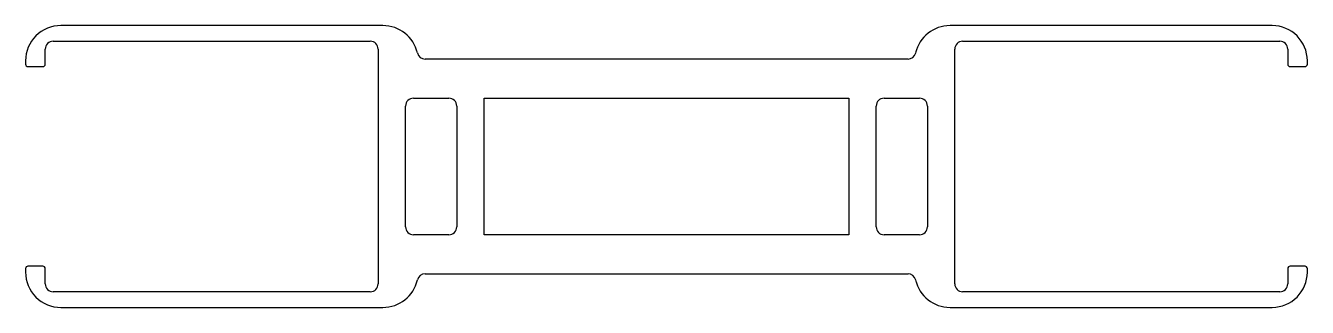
# Model space of a CAD drawing. Extents: x 1815 to 1979, y 970 to 1006.
import ezdxf

# ---------------------------------------------------------------- set-up
doc = ezdxf.new("R2010")
doc.units = 0
doc.layers.get('0').update_dxf_attribs({"linetype": 'CONTINUOUS'})

msp = doc.modelspace()

# ---------------------------------------------------------------- linework, layer by layer
for p, q in [((1860.84, 1005.9), (1819.76, 1005.9)), ((1974.26, 1005.9), (1933.18, 1005.9)), ((1818.76, 1003.9), (1859.23, 1003.9)), ((1934.79, 1003.9), (1975.26, 1003.9)), ((1817.76, 1000.95), (1817.76, 1002.9)), ((1860.23, 1002.9), (1860.23, 972.9)), ((1933.79, 972.9), (1933.79, 1002.9)), ((1976.26, 1002.9), (1976.26, 1000.95)), ((1815.26, 1001.4), (1815.26, 1000.95)), ((1815.56, 1000.65), (1817.46, 1000.65)), ((1927.82, 1001.62), (1866.21, 1001.62)), ((1976.56, 1000.65), (1978.46, 1000.65)), ((1978.76, 1000.95), (1978.76, 1001.4)), ((1864.73, 996.62), (1869.26, 996.62)), ((1873.76, 979.18), (1873.76, 996.62)), ((1873.76, 996.62), (1920.26, 996.62)), ((1920.26, 996.62), (1920.26, 979.18)), ((1924.76, 996.62), (1929.29, 996.62)), ((1863.73, 980.18), (1863.73, 995.62)), ((1870.26, 995.62), (1870.26, 980.18)), ((1923.76, 980.18), (1923.76, 995.62)), ((1930.29, 995.62), (1930.29, 980.18)), ((1869.26, 979.18), (1864.73, 979.18)), ((1920.26, 979.18), (1873.76, 979.18)), ((1929.29, 979.18), (1924.76, 979.18)), ((1815.26, 974.85), (1815.26, 974.4)), ((1817.46, 975.15), (1815.56, 975.15)), ((1817.76, 972.9), (1817.76, 974.85)), ((1976.26, 974.85), (1976.26, 972.9)), ((1978.46, 975.15), (1976.56, 975.15)), ((1978.76, 974.4), (1978.76, 974.85)), ((1866.21, 974.18), (1927.82, 974.18)), ((1859.23, 971.9), (1818.76, 971.9)), ((1975.26, 971.9), (1934.79, 971.9)), ((1819.76, 969.9), (1860.84, 969.9)), ((1933.18, 969.9), (1974.26, 969.9))]:
    msp.add_line(p, q)
for centre, radius, start, end in [((1819.76, 1001.4), 4.5, 90.0015, 180.0015), ((1860.84, 1001.4), 4.5, 12.8296, 90), ((1933.18, 1001.4), 4.5, 90, 167.1091), ((1974.26, 1001.4), 4.5, 0, 90), ((1818.76, 1002.9), 1, 90.0046, 180), ((1859.23, 1002.9), 1, 0, 90), ((1934.79, 1002.9), 1, 90.0046, 180.0046), ((1975.26, 1002.9), 1, 0, 90), ((1866.21, 1002.62), 1, 192.831, 270.0062), ((1927.82, 1002.62), 1, 270, 347.4445), ((1815.56, 1000.95), 0.3, 180, 270), ((1817.46, 1000.95), 0.3, 270, 0), ((1976.56, 1000.95), 0.3, 180, 270), ((1978.46, 1000.95), 0.3, 270, 360), ((1864.73, 995.62), 1, 90.0046, 180), ((1869.26, 995.62), 1, 0, 90), ((1924.76, 995.62), 1, 90.0046, 180), ((1929.29, 995.62), 1, 0, 90), ((1864.73, 980.18), 1, 180.0046, 270), ((1869.26, 980.18), 1, 270, 360), ((1924.76, 980.18), 1, 180.0046, 270), ((1929.29, 980.18), 1, 270, 0), ((1815.56, 974.85), 0.3, 90, 180), ((1817.46, 974.85), 0.3, 0, 90), ((1976.56, 974.85), 0.3, 90, 180), ((1978.46, 974.85), 0.3, 0, 90), ((1819.76, 974.4), 4.5, 180.0015, 270.0015), ((1818.76, 972.9), 1, 180, 270.0046), ((1859.23, 972.9), 1, 270, 0), ((1860.84, 974.4), 4.5, 269.9988, 347.1707), ((1866.21, 973.18), 1, 90, 167.171), ((1927.82, 973.18), 1, 12.4444, 90), ((1933.18, 974.4), 4.5, 192.9148, 270), ((1934.79, 972.9), 1, 180, 270.0046), ((1974.26, 974.4), 4.5, 270, 0), ((1975.26, 972.9), 1, 270, 0)]:
    msp.add_arc(centre, radius, start, end)

doc.saveas('drawing.dxf')
